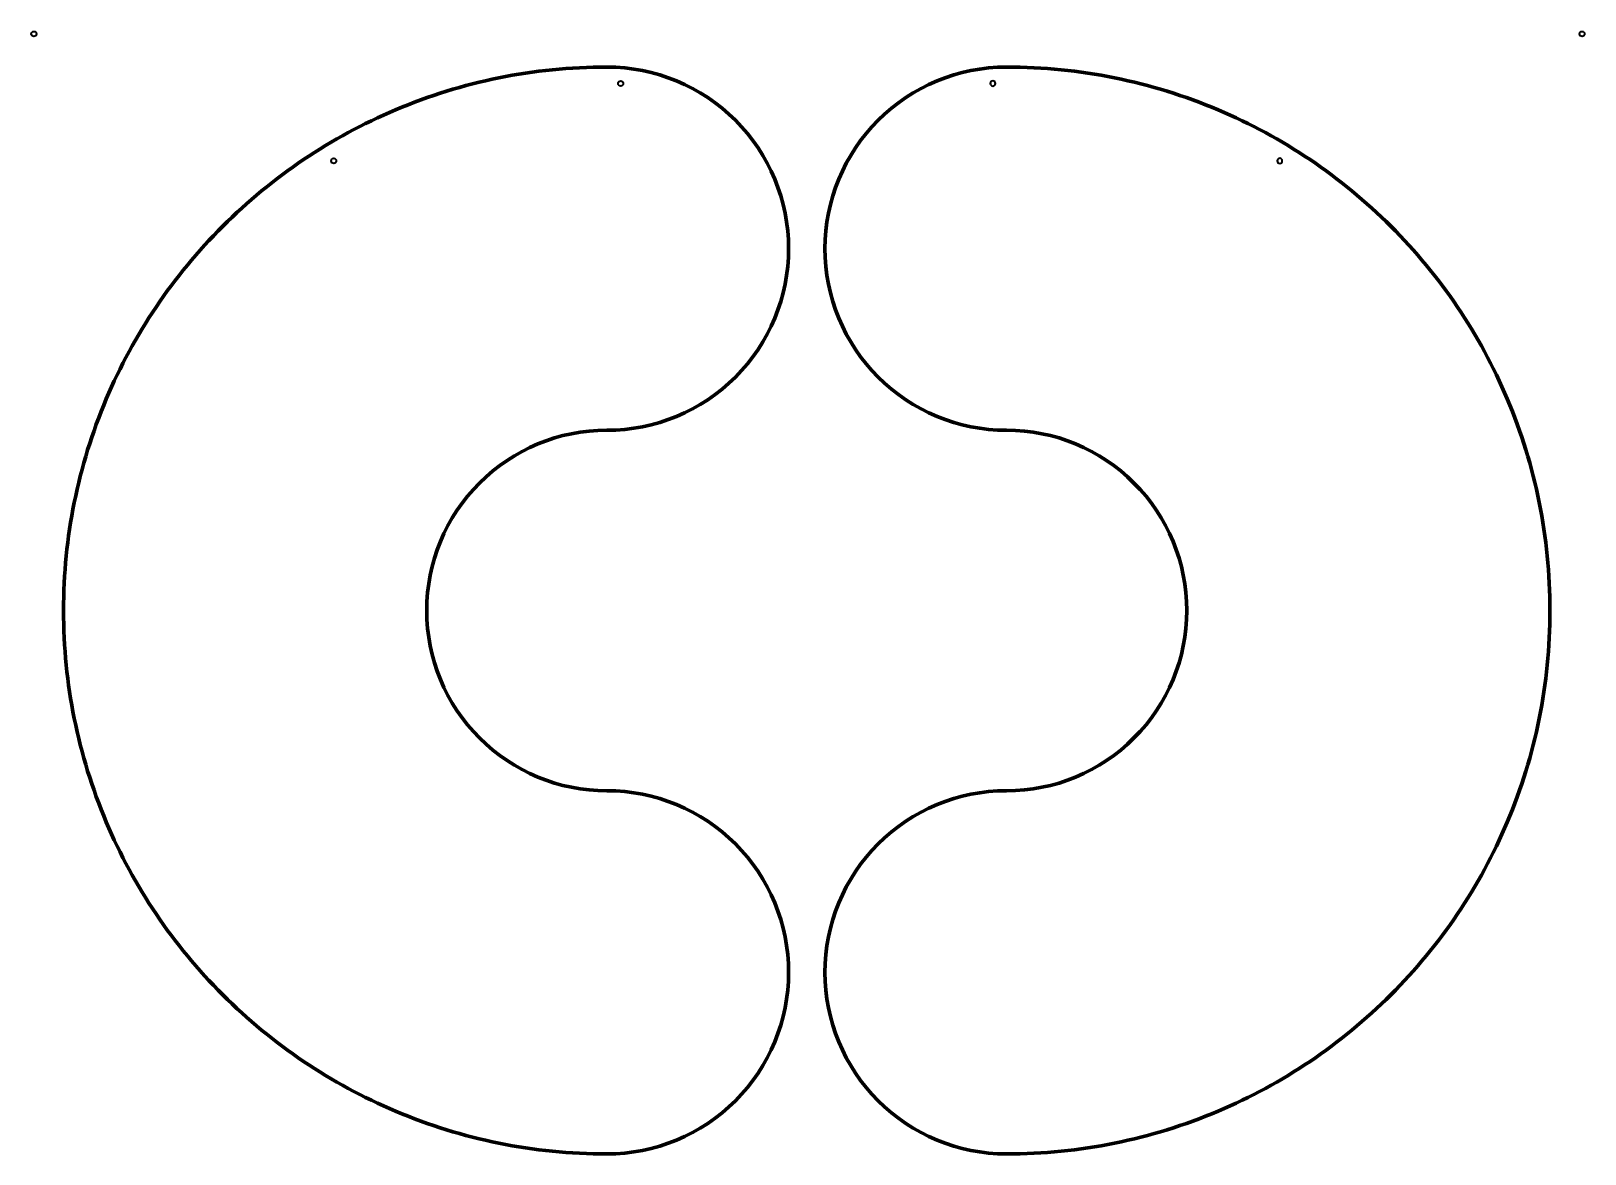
# Model space of a CAD drawing. Header units: inches. Extents: x 0.1 to 23.9, y -17.3 to -0.1.
import ezdxf

# ---------------------------------------------------------------- set-up
doc = ezdxf.new("R2010")
doc.units = ezdxf.units.IN
doc.header["$MEASUREMENT"] = 0
doc.layers.add('Layer 1', color=7, linetype='Continuous')

# ---------------------------------------------------------------- blocks, each defined once
blk = doc.blocks.new('block 2')
at = {"layer": 'Layer 1', "color": 179, "lineweight": 106, "true_color": 0x231f20}
blk.add_open_spline([(8.946, -17.313), (7.825, -17.313), (6.736, -17.092), (5.71, -16.658), (4.72, -16.239), (3.831, -15.64), (3.068, -14.878), (2.306, -14.115), (1.707, -13.227), (1.288, -12.236), (0.854, -11.21), (0.634, -10.121), (0.634, -9), (0.634, -7.879), (0.854, -6.79), (1.288, -5.764), (1.707, -4.773), (2.306, -3.885), (3.068, -3.122), (3.831, -2.36), (4.72, -1.761), (5.71, -1.342), (6.736, -0.908), (7.825, -0.687), (8.946, -0.687), (9.683, -0.687), (10.39, -0.98), (10.911, -1.501), (11.431, -2.022), (11.724, -2.728), (11.724, -3.465), (11.724, -4.202), (11.431, -4.908), (10.911, -5.429), (10.39, -5.95), (9.683, -6.243), (8.946, -6.243), (8.21, -6.243), (7.518, -6.53), (6.997, -7.05), (6.476, -7.571), (6.189, -8.264), (6.189, -9), (6.189, -9.736), (6.476, -10.429), (6.997, -10.95), (7.518, -11.47), (8.21, -11.757), (8.946, -11.757), (9.683, -11.757), (10.39, -12.05), (10.911, -12.571), (11.431, -13.092), (11.724, -13.798), (11.724, -14.535), (11.724, -15.272), (11.431, -15.978), (10.911, -16.499), (10.39, -17.02), (9.683, -17.313), (8.946, -17.313)], degree=3, knots=[0, 0, 0, 0, 1, 1, 1, 2, 2, 2, 3, 3, 3, 4, 4, 4, 5, 5, 5, 6, 6, 6, 7, 7, 7, 8, 8, 8, 9, 9, 9, 10, 10, 10, 11, 11, 11, 12, 12, 12, 13, 13, 13, 14, 14, 14, 15, 15, 15, 16, 16, 16, 17, 17, 17, 18, 18, 18, 19, 19, 19, 20, 20, 20, 20], dxfattribs=at)
blk = doc.blocks.new('block 3')
at = {"layer": 'Layer 1', "color": 179, "lineweight": 106, "true_color": 0x231f20}
blk.add_open_spline([(15.057, -17.313), (16.178, -17.313), (17.267, -17.092), (18.294, -16.658), (19.284, -16.239), (20.173, -15.64), (20.935, -14.878), (21.698, -14.115), (22.297, -13.227), (22.716, -12.236), (23.15, -11.21), (23.37, -10.121), (23.37, -9), (23.37, -7.879), (23.15, -6.79), (22.716, -5.764), (22.297, -4.773), (21.698, -3.885), (20.935, -3.122), (20.173, -2.36), (19.284, -1.761), (18.294, -1.342), (17.267, -0.908), (16.178, -0.687), (15.057, -0.687), (14.321, -0.687), (13.614, -0.98), (13.093, -1.501), (12.572, -2.022), (12.28, -2.728), (12.28, -3.465), (12.28, -4.202), (12.572, -4.908), (13.093, -5.429), (13.614, -5.95), (14.321, -6.243), (15.057, -6.243), (15.794, -6.243), (16.486, -6.53), (17.007, -7.05), (17.528, -7.571), (17.814, -8.264), (17.814, -9), (17.814, -9.736), (17.528, -10.429), (17.007, -10.95), (16.486, -11.47), (15.794, -11.757), (15.057, -11.757), (14.321, -11.757), (13.614, -12.05), (13.093, -12.571), (12.572, -13.092), (12.28, -13.798), (12.28, -14.535), (12.28, -15.272), (12.572, -15.978), (13.093, -16.499), (13.614, -17.02), (14.321, -17.313), (15.057, -17.313)], degree=3, knots=[0, 0, 0, 0, 1, 1, 1, 2, 2, 2, 3, 3, 3, 4, 4, 4, 5, 5, 5, 6, 6, 6, 7, 7, 7, 8, 8, 8, 9, 9, 9, 10, 10, 10, 11, 11, 11, 12, 12, 12, 13, 13, 13, 14, 14, 14, 15, 15, 15, 16, 16, 16, 17, 17, 17, 18, 18, 18, 19, 19, 19, 20, 20, 20, 20], dxfattribs=at)

msp = doc.modelspace()

# ---------------------------------------------------------------- linework, layer by layer
at = {"layer": 'Layer 1', "color": 179, "lineweight": 35, "true_color": 0x231f20}
for points in [[(0.153, -0.152), (0.137, -0.167), (0.137, -0.192), (0.153, -0.208), (0.168, -0.223), (0.193, -0.223), (0.208, -0.208), (0.224, -0.192), (0.224, -0.167), (0.208, -0.152), (0.193, -0.137), (0.168, -0.137), (0.153, -0.152)], [(23.833, -0.152), (23.818, -0.167), (23.818, -0.192), (23.833, -0.208), (23.849, -0.223), (23.874, -0.223), (23.889, -0.208), (23.904, -0.192), (23.904, -0.167), (23.889, -0.152), (23.874, -0.137), (23.849, -0.137), (23.833, -0.152)], [(9.128, -0.91), (9.113, -0.926), (9.113, -0.951), (9.128, -0.966), (9.143, -0.981), (9.168, -0.981), (9.184, -0.966), (9.199, -0.951), (9.199, -0.926), (9.184, -0.91), (9.168, -0.895), (9.143, -0.895), (9.128, -0.91)], [(14.876, -0.91), (14.891, -0.926), (14.891, -0.951), (14.876, -0.966), (14.86, -0.981), (14.835, -0.981), (14.82, -0.966), (14.805, -0.951), (14.805, -0.926), (14.82, -0.91), (14.835, -0.895), (14.86, -0.895), (14.876, -0.91)], [(4.739, -2.094), (4.724, -2.11), (4.724, -2.135), (4.739, -2.15), (4.755, -2.165), (4.78, -2.165), (4.795, -2.15), (4.81, -2.135), (4.81, -2.11), (4.795, -2.094), (4.78, -2.079), (4.755, -2.079), (4.739, -2.094)], [(19.264, -2.094), (19.28, -2.11), (19.28, -2.135), (19.264, -2.15), (19.249, -2.165), (19.224, -2.165), (19.209, -2.15), (19.193, -2.135), (19.193, -2.11), (19.209, -2.094), (19.224, -2.079), (19.249, -2.079), (19.264, -2.094)]]:
    msp.add_open_spline(points, degree=3, knots=[0, 0, 0, 0, 1, 1, 1, 2, 2, 2, 3, 3, 3, 4, 4, 4, 4], dxfattribs=at)

# ---------------------------------------------------------------- block references
at = {"layer": 'Layer 1'}
for name in ['block 2', 'block 3']:
    msp.add_blockref(name, (0, 0), dxfattribs=at)

doc.saveas('drawing.dxf')
